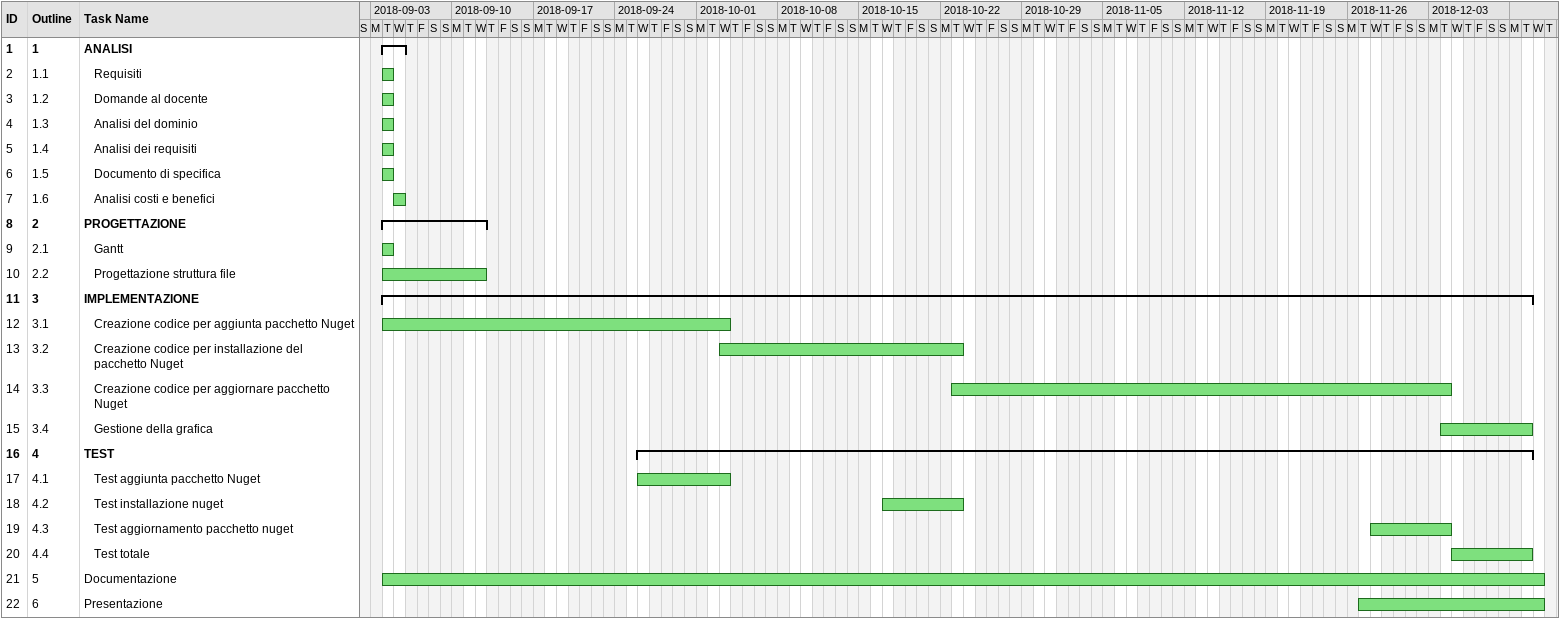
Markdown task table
| ID | WBS | Task | Start | Finish |
|---|---|---|---|---|
| 1 | 1 | **ANALISI** | 2018-09-04 | 2018-09-05 |
| 2 | 1.1 | Requisiti | 2018-09-04 | 2018-09-04 |
| 3 | 1.2 | Domande al docente | 2018-09-04 | 2018-09-04 |
| 4 | 1.3 | Analisi del dominio | 2018-09-04 | 2018-09-04 |
| 5 | 1.4 | Analisi dei requisiti | 2018-09-04 | 2018-09-04 |
| 6 | 1.5 | Documento di specifica | 2018-09-04 | 2018-09-04 |
| 7 | 1.6 | Analisi costi e benefici | 2018-09-05 | 2018-09-05 |
| 8 | 2 | **PROGETTAZIONE** | 2018-09-04 | 2018-09-12 |
| 9 | 2.1 | Gantt | 2018-09-04 | 2018-09-04 |
| 10 | 2.2 | Progettazione struttura file | 2018-09-04 | 2018-09-12 |
| 11 | 3 | **IMPLEMENTAZIONE** | 2018-09-04 | 2018-12-11 |
| 12 | 3.1 | Creazione codice per aggiunta pacchetto Nuget | 2018-09-04 | 2018-10-03 |
| 13 | 3.2 | Creazione codice per installazione del pacchetto Nuget | 2018-10-03 | 2018-10-23 |
| 14 | 3.3 | Creazione codice per aggiornare pacchetto Nuget | 2018-10-23 | 2018-12-04 |
| 15 | 3.4 | Gestione della grafica | 2018-12-04 | 2018-12-11 |
| 16 | 4 | **TEST** | 2018-09-26 | 2018-12-11 |
| 17 | 4.1 | Test aggiunta pacchetto Nuget | 2018-09-26 | 2018-10-03 |
| 18 | 4.2 | Test installazione nuget | 2018-10-17 | 2018-10-23 |
| 19 | 4.3 | Test aggiornamento pacchetto nuget | 2018-11-28 | 2018-12-04 |
| 20 | 4.4 | Test totale | 2018-12-05 | 2018-12-11 |
| 21 | 5 | Documentazione | 2018-09-04 | 2018-12-12 |
| 22 | 6 | Presentazione | 2018-11-27 | 2018-12-12 |
